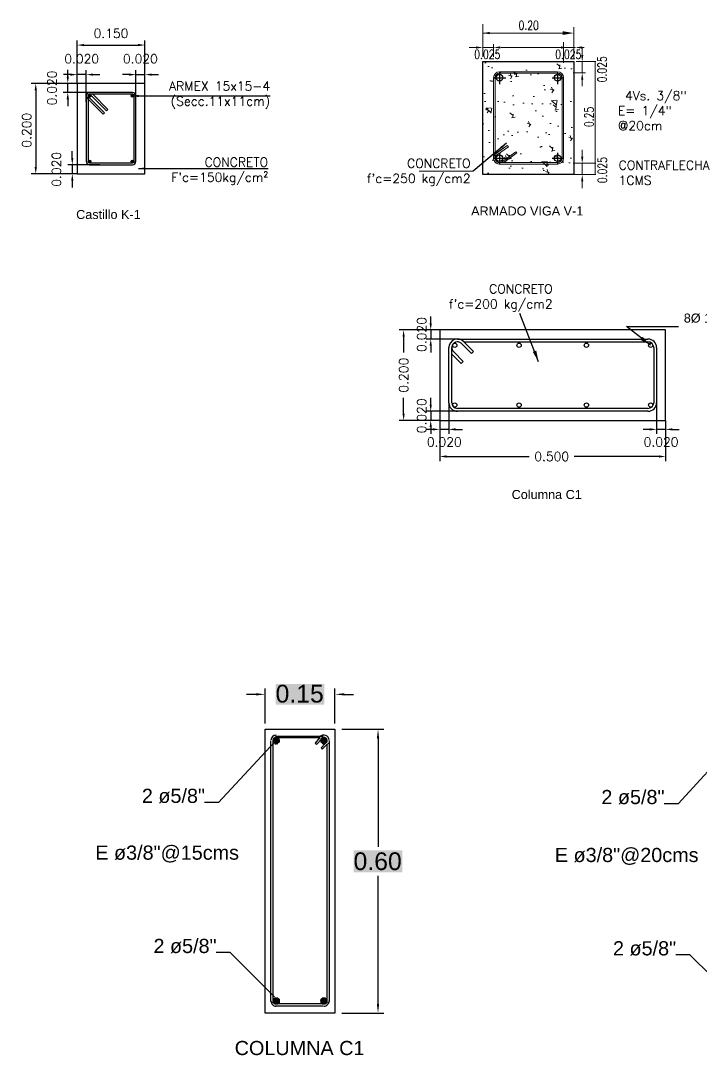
# Model space of a CAD drawing. Header units: metres. Extents: x -5 to 105, y 23 to 139.
# Drawn here: x 102.275 to 103.782, y 124.946 to 127.236 of the extents above; entities that cross this region are included whole.
import ezdxf
from ezdxf.enums import TextEntityAlignment as Align

# ---------------------------------------------------------------- set-up
doc = ezdxf.new("R2010")
doc.units = ezdxf.units.M
doc.linetypes.add('CENTER', pattern=[50.8, 31.75, -6.35, 6.35, -6.35])
doc.linetypes.add('HIDDEN', pattern=[9.525, 6.35, -3.175])
for name, color, linetype, lineweight in [('E ACERO', 1, 'Continuous', 25), ('E CDATOS', 7, 'Continuous', 18), ('E CONCRETO', 31, 'Continuous', 5), ('E COTA', 3, 'Continuous', 18), ('E EJES', 30, 'CENTER', 9), ('E ESTRIBOS', 6, 'Continuous', 9), ('E MURO GENERAL', 8, 'Continuous', 30)]:
    doc.layers.add(name, color=color, linetype=linetype, lineweight=lineweight)
for name, color, linetype in [('E-CAST. Y COLUM.', 1, 'Continuous'), ('E-COTAS', 3, 'Continuous'), ('E-ESTRIBOS', 6, 'Continuous'), ('E-TEXTO', 7, 'Continuous'), ('E-TEXTOS', 7, 'Continuous'), ('Muros', 8, 'Continuous'), ('R3-ACERO', 1, 'Continuous'), ('Textos', 7, 'Continuous')]:
    doc.layers.add(name, color=color, linetype=linetype)
doc.styles.add('1-10', font='romans.shx', dxfattribs={"width": 0.75, "height": 0.015})
doc.styles.add('PDF Arial', font='arial.ttf')
doc.styles.get("Standard").update_dxf_attribs({"font": 'arial.ttf'})
doc.styles.add('STR ESC 10', font='ROMANS.shx', dxfattribs={"height": 0.02})
doc.styles.add('STR_ARIAL', font='arial.ttf')
doc.dimstyles.new('110', dxfattribs={"dimtxt": 0.015, "dimasz": 0.015, "dimexe": 0, "dimexo": 0, "dimgap": 0.0055, "dimtad": 1, "dimdec": 3, "dimzin": 0, "dimdsep": 46, "dimtxsty": '1-10', "dimcen": 0.09, "dimaunit": 1, "dimadec": 3, "dimazin": 0, "dimtfac": 1, "dimtdec": 3, "dimtix": 1, "dimtmove": 2, "dimatfit": 3, "dimfxl": 1, "dimfrac": 2, "dimtolj": 1, "dimtzin": 0, "dimarcsym": 0})
doc.dimstyles.get("Standard").update_dxf_attribs({"dimtxt": 0.18, "dimasz": 0.18, "dimexe": 0.18, "dimexo": 0.0625, "dimgap": 0.09, "dimtad": 0, "dimtih": 1, "dimtoh": 1, "dimdec": 4, "dimzin": 0, "dimdsep": 46, "dimtxsty": 'Standard', "dimcen": 0.09, "dimadec": 0, "dimazin": 0, "dimtfac": 1, "dimtdec": 4, "dimtofl": 0, "dimtmove": 0, "dimatfit": 3, "dimfxl": 1, "dimtolj": 1, "dimtzin": 0, "dimarcsym": 0})
doc.dimstyles.new('STR C-10', dxfattribs={"dimtxt": 0.02, "dimasz": 0.015, "dimexe": 0.01, "dimexo": 0, "dimgap": 0.01, "dimtad": 0, "dimdec": 3, "dimzin": 0, "dimdsep": 46, "dimtxsty": 'STR ESC 10', "dimcen": 0.015, "dimclrd": 256, "dimclre": 11, "dimclrt": 256, "dimadec": 3, "dimazin": 0, "dimtfac": 1, "dimtdec": 3, "dimtmove": 2, "dimatfit": 0, "dimfxl": 1, "dimfrac": 2, "dimtolj": 1, "dimtzin": 0, "dimlwd": -1, "dimlwe": -1, "dimarcsym": 0})

# ---------------------------------------------------------------- blocks, each defined once
blk = doc.blocks.new('*D123')
at = {"layer": 'Defpoints', "color": 0, "transparency": 16777216}
for p in [(102.4003, 127.1167), (102.4003, 127.0972), (102.4203, 127.0561)]:
    blk.add_point(p, dxfattribs=at)
at = {"layer": 'E-COTAS', "transparency": 16777216}
for p, q in [((102.3853, 127.1167), (102.3703, 127.1167)), ((102.4203, 127.1167), (102.4003, 127.1167)), ((102.4353, 127.1167), (102.4503, 127.1167))]:
    blk.add_line(p, q, dxfattribs=at)
at = {"layer": 'E-COTAS', "color": 11, "linetype": 'HIDDEN', "transparency": 16777216}
for p, q in [((102.4003, 127.0972), (102.4003, 127.1267)), ((102.4203, 127.0561), (102.4203, 127.1267))]:
    blk.add_line(p, q, dxfattribs=at)
at = {"layer": 'E-COTAS', "transparency": 16777216}
for points in [[(102.3853, 127.1192), (102.3853, 127.1142), (102.4003, 127.1167)], [(102.4353, 127.1192), (102.4353, 127.1142), (102.4203, 127.1167)]]:
    blk.add_solid(points, dxfattribs=at)
at = {"layer": 'E-COTAS', "transparency": 16777216, "insert": (102.4103, 127.1517), "char_height": 0.02, "attachment_point": 5, "style": 'STR ESC 10'}
blk.add_mtext('\\A1;0.020', dxfattribs=at)
blk = doc.blocks.new('*D124')
at = {"layer": 'Defpoints', "color": 0, "transparency": 16777216}
for p in [(102.5503, 127.1167), (102.5503, 127.0972), (102.5303, 127.0561)]:
    blk.add_point(p, dxfattribs=at)
at = {"layer": 'E-COTAS', "transparency": 16777216}
for p, q in [((102.5153, 127.1167), (102.5003, 127.1167)), ((102.5303, 127.1167), (102.5503, 127.1167)), ((102.5653, 127.1167), (102.5803, 127.1167))]:
    blk.add_line(p, q, dxfattribs=at)
at = {"layer": 'E-COTAS', "color": 11, "linetype": 'HIDDEN', "transparency": 16777216}
for p, q in [((102.5303, 127.0561), (102.5303, 127.1267)), ((102.5503, 127.0972), (102.5503, 127.1267))]:
    blk.add_line(p, q, dxfattribs=at)
at = {"layer": 'E-COTAS', "transparency": 16777216}
for points in [[(102.5153, 127.1192), (102.5153, 127.1142), (102.5303, 127.1167)], [(102.5653, 127.1192), (102.5653, 127.1142), (102.5503, 127.1167)]]:
    blk.add_solid(points, dxfattribs=at)
at = {"layer": 'E-COTAS', "transparency": 16777216, "insert": (102.5403, 127.1517), "char_height": 0.02, "attachment_point": 5, "style": 'STR ESC 10'}
blk.add_mtext('\\A1;0.020', dxfattribs=at)
blk = doc.blocks.new('*D125')
at = {"layer": 'Defpoints', "color": 0, "transparency": 16777216}
for p in [(102.5503, 127.1821), (102.4003, 127.0972), (102.5503, 127.0972)]:
    blk.add_point(p, dxfattribs=at)
at = {"layer": 'E-COTAS', "color": 11, "linetype": 'HIDDEN', "transparency": 16777216}
for p, q in [((102.4003, 127.0972), (102.4003, 127.1921)), ((102.5503, 127.0972), (102.5503, 127.1921))]:
    blk.add_line(p, q, dxfattribs=at)
at = {"layer": 'E-COTAS', "transparency": 16777216}
blk.add_line((102.4153, 127.1821), (102.5353, 127.1821), dxfattribs=at)
for points in [[(102.4153, 127.1846), (102.4153, 127.1796), (102.4003, 127.1821)], [(102.5353, 127.1846), (102.5353, 127.1796), (102.5503, 127.1821)]]:
    blk.add_solid(points, dxfattribs=at)
at = {"layer": 'E-COTAS', "transparency": 16777216, "insert": (102.4753, 127.2079), "char_height": 0.02, "attachment_point": 5, "style": 'STR ESC 10'}
blk.add_mtext('\\A1;0.150', dxfattribs=at)
blk = doc.blocks.new('*D126')
at = {"layer": 'Defpoints', "color": 0, "transparency": 16777216}
for p in [(102.3795, 127.0972), (102.4003, 127.0972), (102.4414, 127.0772)]:
    blk.add_point(p, dxfattribs=at)
at = {"layer": 'E-COTAS', "transparency": 16777216}
for p, q in [((102.3795, 127.1122), (102.3795, 127.1272)), ((102.3795, 127.0772), (102.3795, 127.0972)), ((102.3795, 127.0622), (102.3795, 127.0472))]:
    blk.add_line(p, q, dxfattribs=at)
at = {"layer": 'E-COTAS', "color": 11, "linetype": 'HIDDEN', "transparency": 16777216}
for p, q in [((102.4003, 127.0972), (102.3695, 127.0972)), ((102.4414, 127.0772), (102.3695, 127.0772))]:
    blk.add_line(p, q, dxfattribs=at)
at = {"layer": 'E-COTAS', "transparency": 16777216}
for points in [[(102.377, 127.1122), (102.382, 127.1122), (102.3795, 127.0972)], [(102.377, 127.0622), (102.382, 127.0622), (102.3795, 127.0772)]]:
    blk.add_solid(points, dxfattribs=at)
at = {"layer": 'E-COTAS', "transparency": 16777216, "insert": (102.3445, 127.0872), "char_height": 0.02, "attachment_point": 5, "rotation": 90, "style": 'STR ESC 10'}
blk.add_mtext('\\A1;0.020', dxfattribs=at)
blk = doc.blocks.new('*D127')
at = {"layer": 'Defpoints', "color": 0, "transparency": 16777216}
for p in [(102.4504, 126.9172), (102.3895, 126.8972), (102.4003, 126.8972)]:
    blk.add_point(p, dxfattribs=at)
at = {"layer": 'E-COTAS', "transparency": 16777216}
for p, q in [((102.3895, 126.9322), (102.3895, 126.9472)), ((102.3895, 126.9172), (102.3895, 126.8972)), ((102.3895, 126.8822), (102.3895, 126.8672))]:
    blk.add_line(p, q, dxfattribs=at)
at = {"layer": 'E-COTAS', "color": 11, "linetype": 'HIDDEN', "transparency": 16777216}
for p, q in [((102.4504, 126.9172), (102.3795, 126.9172)), ((102.4003, 126.8972), (102.3795, 126.8972))]:
    blk.add_line(p, q, dxfattribs=at)
at = {"layer": 'E-COTAS', "transparency": 16777216}
for points in [[(102.387, 126.9322), (102.392, 126.9322), (102.3895, 126.9172)], [(102.387, 126.8822), (102.392, 126.8822), (102.3895, 126.8972)]]:
    blk.add_solid(points, dxfattribs=at)
at = {"layer": 'E-COTAS', "transparency": 16777216, "insert": (102.3545, 126.9072), "char_height": 0.02, "attachment_point": 5, "rotation": 90, "style": 'STR ESC 10'}
blk.add_mtext('\\A1;0.020', dxfattribs=at)
blk = doc.blocks.new('*D128')
at = {"layer": 'Defpoints', "color": 0, "transparency": 16777216}
for p in [(102.4003, 127.0972), (102.3086, 126.8972), (102.4003, 126.8972)]:
    blk.add_point(p, dxfattribs=at)
at = {"layer": 'E-COTAS', "color": 11, "linetype": 'HIDDEN', "transparency": 16777216}
for p, q in [((102.4003, 127.0972), (102.2986, 127.0972)), ((102.4003, 126.8972), (102.2986, 126.8972))]:
    blk.add_line(p, q, dxfattribs=at)
at = {"layer": 'E-COTAS', "transparency": 16777216}
blk.add_line((102.3086, 127.0822), (102.3086, 126.9122), dxfattribs=at)
for points in [[(102.3061, 127.0822), (102.3111, 127.0822), (102.3086, 127.0972)], [(102.3061, 126.9122), (102.3111, 126.9122), (102.3086, 126.8972)]]:
    blk.add_solid(points, dxfattribs=at)
at = {"layer": 'E-COTAS', "transparency": 16777216, "insert": (102.2884, 126.9936), "char_height": 0.02, "attachment_point": 5, "rotation": 90, "style": 'STR ESC 10'}
blk.add_mtext('\\A1;0.200', dxfattribs=at)
blk = doc.blocks.new('*D117')
at = {"layer": 'Defpoints', "color": 0, "transparency": 16777216}
for p in [(103.683, 126.3906), (103.703, 126.3515), (103.683, 126.3315)]:
    blk.add_point(p, dxfattribs=at)
at = {"layer": 'E-COTAS', "color": 11, "linetype": 'HIDDEN', "transparency": 16777216}
for p, q in [((103.683, 126.3906), (103.683, 126.3215)), ((103.703, 126.3515), (103.703, 126.3215))]:
    blk.add_line(p, q, dxfattribs=at)
at = {"layer": 'E-COTAS', "transparency": 16777216}
for p, q in [((103.668, 126.3315), (103.653, 126.3315)), ((103.703, 126.3315), (103.683, 126.3315)), ((103.718, 126.3315), (103.733, 126.3315))]:
    blk.add_line(p, q, dxfattribs=at)
for points in [[(103.668, 126.334), (103.668, 126.329), (103.683, 126.3315)], [(103.718, 126.334), (103.718, 126.329), (103.703, 126.3315)]]:
    blk.add_solid(points, dxfattribs=at)
at = {"layer": 'E-COTAS', "transparency": 16777216, "insert": (103.693, 126.3037), "char_height": 0.02, "attachment_point": 5, "style": 'STR ESC 10'}
blk.add_mtext('\\A1;0.020', dxfattribs=at)
blk = doc.blocks.new('*D118')
at = {"layer": 'Defpoints', "color": 0, "transparency": 16777216}
for p in [(103.203, 126.5515), (103.183, 126.5315), (103.2421, 126.5315)]:
    blk.add_point(p, dxfattribs=at)
at = {"layer": 'E-COTAS', "transparency": 16777216}
for p, q in [((103.183, 126.5665), (103.183, 126.5815)), ((103.183, 126.5515), (103.183, 126.5315)), ((103.183, 126.5165), (103.183, 126.5015))]:
    blk.add_line(p, q, dxfattribs=at)
at = {"layer": 'E-COTAS', "color": 11, "linetype": 'HIDDEN', "transparency": 16777216}
for p, q in [((103.203, 126.5515), (103.173, 126.5515)), ((103.2421, 126.5315), (103.173, 126.5315))]:
    blk.add_line(p, q, dxfattribs=at)
at = {"layer": 'E-COTAS', "transparency": 16777216}
for points in [[(103.1805, 126.5665), (103.1855, 126.5665), (103.183, 126.5515)], [(103.1805, 126.5165), (103.1855, 126.5165), (103.183, 126.5315)]]:
    blk.add_solid(points, dxfattribs=at)
at = {"layer": 'E-COTAS', "transparency": 16777216, "insert": (103.1628, 126.5415), "char_height": 0.02, "attachment_point": 5, "rotation": 90, "style": 'STR ESC 10'}
blk.add_mtext('\\A1;0.020', dxfattribs=at)
blk = doc.blocks.new('*D119')
at = {"layer": 'Defpoints', "color": 0, "transparency": 16777216}
for p in [(103.203, 126.3515), (103.703, 126.3515), (103.703, 126.2715)]:
    blk.add_point(p, dxfattribs=at)
at = {"layer": 'E-COTAS', "color": 11, "linetype": 'HIDDEN', "transparency": 16777216}
for p, q in [((103.203, 126.3515), (103.203, 126.2615)), ((103.703, 126.3515), (103.703, 126.2615))]:
    blk.add_line(p, q, dxfattribs=at)
at = {"layer": 'E-COTAS', "transparency": 16777216}
for p, q in [((103.218, 126.2715), (103.4009, 126.2715)), ((103.688, 126.2715), (103.5009, 126.2715))]:
    blk.add_line(p, q, dxfattribs=at)
for points in [[(103.218, 126.274), (103.218, 126.269), (103.203, 126.2715)], [(103.688, 126.274), (103.688, 126.269), (103.703, 126.2715)]]:
    blk.add_solid(points, dxfattribs=at)
at = {"layer": 'E-COTAS', "transparency": 16777216, "insert": (103.4509, 126.2715), "char_height": 0.02, "attachment_point": 5, "style": 'STR ESC 10'}
blk.add_mtext('\\A1;0.500', dxfattribs=at)
blk = doc.blocks.new('*D120')
at = {"layer": 'Defpoints', "color": 0, "transparency": 16777216}
for p in [(103.203, 126.5515), (103.123, 126.3515), (103.203, 126.3515)]:
    blk.add_point(p, dxfattribs=at)
at = {"layer": 'E-COTAS', "color": 11, "linetype": 'HIDDEN', "transparency": 16777216}
for p, q in [((103.203, 126.5515), (103.113, 126.5515)), ((103.203, 126.3515), (103.113, 126.3515))]:
    blk.add_line(p, q, dxfattribs=at)
at = {"layer": 'E-COTAS', "transparency": 16777216}
for p, q in [((103.123, 126.5365), (103.123, 126.5015)), ((103.123, 126.3665), (103.123, 126.4015))]:
    blk.add_line(p, q, dxfattribs=at)
for points in [[(103.1205, 126.5365), (103.1255, 126.5365), (103.123, 126.5515)], [(103.1205, 126.3665), (103.1255, 126.3665), (103.123, 126.3515)]]:
    blk.add_solid(points, dxfattribs=at)
at = {"layer": 'E-COTAS', "transparency": 16777216, "insert": (103.123, 126.4515), "char_height": 0.02, "attachment_point": 5, "rotation": 90, "style": 'STR ESC 10'}
blk.add_mtext('\\A1;0.200', dxfattribs=at)
blk = doc.blocks.new('*D121')
at = {"layer": 'Defpoints', "color": 0, "transparency": 16777216}
for p in [(103.223, 126.3906), (103.203, 126.3515), (103.203, 126.3315)]:
    blk.add_point(p, dxfattribs=at)
at = {"layer": 'E-COTAS', "color": 11, "linetype": 'HIDDEN', "transparency": 16777216}
for p, q in [((103.223, 126.3906), (103.223, 126.3215)), ((103.203, 126.3515), (103.203, 126.3215))]:
    blk.add_line(p, q, dxfattribs=at)
at = {"layer": 'E-COTAS', "transparency": 16777216}
for p, q in [((103.188, 126.3315), (103.173, 126.3315)), ((103.223, 126.3315), (103.203, 126.3315)), ((103.238, 126.3315), (103.253, 126.3315))]:
    blk.add_line(p, q, dxfattribs=at)
for points in [[(103.188, 126.334), (103.188, 126.329), (103.203, 126.3315)], [(103.238, 126.334), (103.238, 126.329), (103.223, 126.3315)]]:
    blk.add_solid(points, dxfattribs=at)
at = {"layer": 'E-COTAS', "transparency": 16777216, "insert": (103.213, 126.3037), "char_height": 0.02, "attachment_point": 5, "style": 'STR ESC 10'}
blk.add_mtext('\\A1;0.020', dxfattribs=at)
blk = doc.blocks.new('*D122')
at = {"layer": 'Defpoints', "color": 0, "transparency": 16777216}
for p in [(103.2421, 126.3715), (103.183, 126.3515), (103.203, 126.3515)]:
    blk.add_point(p, dxfattribs=at)
at = {"layer": 'E-COTAS', "transparency": 16777216}
for p, q in [((103.183, 126.3865), (103.183, 126.4015)), ((103.183, 126.3715), (103.183, 126.3515)), ((103.183, 126.3365), (103.183, 126.3215))]:
    blk.add_line(p, q, dxfattribs=at)
at = {"layer": 'E-COTAS', "color": 11, "linetype": 'HIDDEN', "transparency": 16777216}
for p, q in [((103.2421, 126.3715), (103.173, 126.3715)), ((103.203, 126.3515), (103.173, 126.3515))]:
    blk.add_line(p, q, dxfattribs=at)
at = {"layer": 'E-COTAS', "transparency": 16777216}
for points in [[(103.1805, 126.3865), (103.1855, 126.3865), (103.183, 126.3715)], [(103.1805, 126.3365), (103.1855, 126.3365), (103.183, 126.3515)]]:
    blk.add_solid(points, dxfattribs=at)
at = {"layer": 'E-COTAS', "transparency": 16777216, "insert": (103.1628, 126.3615), "char_height": 0.02, "attachment_point": 5, "rotation": 90, "style": 'STR ESC 10'}
blk.add_mtext('\\A1;0.020', dxfattribs=at)

msp = doc.modelspace()

# ---------------------------------------------------------------- hatches: boundary and pattern name
at = {"layer": 'E CONCRETO', "ltscale": 0.05}
h = msp.add_hatch(dxfattribs=at)
h.set_pattern_fill('AR-CONC', color=256, scale=0.000499967, angle=90, style=0)
h.set_pattern_definition([(140, (-798.33684, -497.694634), (0.0079690183, 0.0910863396), [0.009524373, -0.1047681046]), (85, (-798.33684, -497.69463), (-0.0955220346, -0.017620253), [0.0076194985, -0.083814484]), (190.451, (-798.33618, -497.68704), (-0.0875525815, 0.0734664156), [0.008094467, -0.08903914]), (136.1842, (-798.36224, -497.69463), (0.02101978, 0.1355306), [0.01428656, -0.157152157]), (186.6356, (-798.36049, -497.68334), (-0.123704636, 0.118694305), [0.012141701, -0.13355871]), (81.184, (-798.36224, -497.69463), (-0.123704417, 0.118694491), [0.011429248, -0.125721725]), (111, (-798.35589, -497.681935), (0.051129394, 0.075802451), [0.009524373, -0.1047681046]), (56, (-798.35589, -497.681935), (-0.092087922, 0.0308989805), [0.0076194985, -0.083814484]), (161.4514, (-798.35163, -497.67562), (-0.040958733, 0.106701223), [0.008094467, -0.08903914]), (127.5, (-798.336842, -497.694634), (-0.0422747371, 0.0015442), [0, -0.0827985505, 0, -0.0850844, 0, -0.0841319628]), (97.5, (-798.33684, -497.694634), (-0.0500869909, 0.0334076325), [0, -0.0485108072, 0, -0.080893676, 0, -0.0320653896]), (57.5, (-798.33684, -497.722953), (0.0028641835, 0.0677908359), [0, -0.0317479105, 0, -0.0990534807, 0, -0.1314363494]), (47.5, (-798.33684, -497.73565), (-0.0127124088, 0.0740597164), [0, -0.0412722836, 0, -0.0657816705, 0, -0.0933388568])])
h.paths.add_polyline_path([(103.4984, 127.1458), (103.2984, 127.1458), (103.2984, 126.8958), (103.4984, 126.8958)])
at = {"layer": 'R3-ACERO'}
h = msp.add_hatch(color=256, dxfattribs=at)
edge = h.paths.add_edge_path()
edge.add_arc((102.4276, 127.0699), 0.00317, 0, 360)
h = msp.add_hatch(color=256, dxfattribs=at)
edge = h.paths.add_edge_path()
edge.add_arc((102.523, 127.0699), 0.00317, 0, 360)
h = msp.add_hatch(color=256, dxfattribs=at)
edge = h.paths.add_edge_path()
edge.add_arc((102.4276, 126.9245), 0.00317, 0, 360)
h = msp.add_hatch(color=256, dxfattribs=at)
edge = h.paths.add_edge_path()
edge.add_arc((102.523, 126.9245), 0.00317, 0, 360)

# ---------------------------------------------------------------- linework, layer by layer
at = {"lineweight": 25}
for points in [[(102.7959, 125.7451), (102.7753, 125.7451)], [(102.8165, 125.6807), (102.8165, 125.758)], [(102.971, 125.6807), (102.971, 125.758)], [(102.9916, 125.7451), (103.0122, 125.7451)], [(102.9864, 125.6679), (103.0792, 125.6679)], [(103.0663, 125.6472), (103.0663, 125.4077)], [(103.0663, 125.06), (103.0663, 125.3433)], [(102.9864, 125.0394), (103.0792, 125.0394)]]:
    msp.add_lwpolyline(points, dxfattribs=at)
at = {"color": 7, "lineweight": 25}
for points in [[(102.8371, 125.6395), (102.7134, 125.5056), (102.6825, 125.5056)], [(103.8544, 125.6369), (103.7308, 125.503), (103.6998, 125.503)], [(102.8371, 125.0755), (102.7392, 125.1734), (102.7083, 125.1734)], [(103.8544, 125.0729), (103.7565, 125.1682), (103.7256, 125.1682)]]:
    msp.add_lwpolyline(points, dxfattribs=at)
at = {"color": 7, "true_color": 0xffffff, "transparency": 33554559}
for points in [[(102.8396, 125.7683), (102.8396, 125.7219), (102.9478, 125.7683)], [(102.8396, 125.7219), (102.9478, 125.7683), (102.9478, 125.7219)], [(103.0122, 125.4), (103.0122, 125.3511), (103.1204, 125.4)], [(103.0122, 125.3511), (103.1204, 125.4), (103.1204, 125.3511)]]:
    msp.add_solid(points, dxfattribs=at)
at = {"transparency": 33554559}
for points in [[(102.7959, 125.7477), (102.7959, 125.7425), (102.8165, 125.7451)], [(102.9916, 125.7477), (102.9916, 125.7425), (102.971, 125.7451)], [(103.0637, 125.6472), (103.0689, 125.6472), (103.0663, 125.6679)], [(103.0637, 125.06), (103.0689, 125.06), (103.0663, 125.0394)]]:
    msp.add_solid(points, dxfattribs=at)
at = {"layer": 'E ACERO'}
for p, q in [((103.3354, 127.1216), (103.3354, 127.0957)), ((103.464, 127.1216), (103.464, 127.0957)), ((103.3235, 127.1099), (103.3492, 127.1099)), ((103.452, 127.1099), (103.4777, 127.1099)), ((103.3235, 126.9318), (103.3492, 126.9318)), ((103.3354, 126.9434), (103.3354, 126.9176)), ((103.452, 126.9318), (103.4777, 126.9318)), ((103.464, 126.9434), (103.464, 126.9176))]:
    msp.add_line(p, q, dxfattribs=at)
for centre in [(103.3354, 127.1099), (103.464, 127.1099), (103.3354, 126.9318), (103.464, 126.9318)]:
    msp.add_circle(centre, 0.00733, dxfattribs=at)
at = {"layer": 'E CDATOS', "color": 0, "ltscale": 0.03}
msp.add_line((103.277, 126.9027), (103.1572, 126.9027), dxfattribs=at)
at = {"layer": 'E COTA', "ltscale": 0.03}
for p, q in [((103.4851, 127.2086), (103.2984, 127.2086)), ((103.2834, 127.1767), (103.2684, 127.1767)), ((103.3234, 127.1767), (103.2984, 127.1767)), ((103.3384, 127.1767), (103.3534, 127.1767)), ((103.4713, 127.1767), (103.3534, 127.1767)), ((103.5027, 127.1767), (103.4777, 127.1767)), ((103.5076, 127.1767), (103.5226, 127.1767)), ((103.5184, 127.1603), (103.5184, 127.1753)), ((103.5184, 127.1453), (103.5184, 127.1203)), ((103.5467, 127.1458), (103.5467, 126.8958)), ((103.5184, 127.091), (103.5184, 127.106)), ((103.518, 126.9351), (103.518, 126.9501)), ((103.518, 126.9201), (103.518, 126.8951)), ((103.518, 126.8657), (103.518, 126.8807))]:
    msp.add_line(p, q, dxfattribs=at)
for points in [[(103.3134, 127.2111), (103.3134, 127.2061), (103.2984, 127.2086)], [(103.4749, 127.2128), (103.4749, 127.2045), (103.4997, 127.2086)], [(103.2834, 127.1792), (103.2834, 127.1742), (103.2984, 127.1767)], [(103.3372, 127.1792), (103.3372, 127.1742), (103.3222, 127.1767)], [(103.4713, 127.1792), (103.4713, 127.1742), (103.4863, 127.1767)], [(103.5177, 127.1792), (103.5177, 127.1742), (103.5027, 127.1767)], [(103.5159, 127.1603), (103.5209, 127.1603), (103.5184, 127.1453)], [(103.5159, 127.1053), (103.5209, 127.1053), (103.5184, 127.1203)], [(103.5441, 127.0943), (103.5446, 127.0943), (103.5444, 127.0958)], [(103.5159, 126.9354), (103.5209, 126.9354), (103.5184, 126.9204)], [(103.5159, 126.8804), (103.5209, 126.8804), (103.5184, 126.8954)], [(103.5465, 126.8973), (103.547, 126.8973), (103.5467, 126.8958)]]:
    msp.add_solid(points, dxfattribs=at)
at = {"layer": 'E EJES', "ltscale": 2}
for p, q in [((103.2984, 127.1562), (103.2984, 127.2283)), ((103.4997, 127.1519), (103.4997, 127.2214)), ((103.3222, 127.1562), (103.3222, 127.1842)), ((103.4772, 127.1428), (103.4772, 127.1885)), ((103.5052, 127.1458), (103.5484, 127.1458)), ((103.4984, 127.1208), (103.526, 127.1208)), ((103.4984, 126.9208), (103.526, 126.9208)), ((103.5052, 126.9208), (103.5484, 126.9208)), ((103.4984, 126.8958), (103.5484, 126.8958)), ((103.4984, 126.8958), (103.526, 126.8958))]:
    msp.add_line(p, q, dxfattribs=at)
at = {"layer": 'E ESTRIBOS'}
for p, q in [((103.464, 127.1231), (103.3354, 127.1231)), ((103.3354, 127.1196), (103.464, 127.1196)), ((103.3354, 127.1196), (103.464, 127.1196)), ((103.3222, 126.9318), (103.3222, 127.1099)), ((103.3257, 127.1099), (103.3257, 126.9439)), ((103.4737, 127.1099), (103.4737, 126.9318)), ((103.4772, 126.9318), (103.4772, 127.1099)), ((103.3526, 126.9595), (103.3257, 126.9409)), ((103.3526, 126.9595), (103.326, 126.9411)), ((103.3285, 126.9386), (103.3551, 126.957)), ((103.3285, 126.9386), (103.3551, 126.957)), ((103.3551, 126.957), (103.3526, 126.9595)), ((103.3551, 126.957), (103.3526, 126.9595)), ((103.3257, 126.9447), (103.3257, 126.9318)), ((103.3711, 126.9458), (103.3423, 126.9249)), ((103.3451, 126.9227), (103.3737, 126.9433)), ((103.3737, 126.9433), (103.3711, 126.9458)), ((103.3354, 126.9221), (103.464, 126.9221)), ((103.464, 126.9186), (103.3354, 126.9186))]:
    msp.add_line(p, q, dxfattribs=at)
msp.add_lwpolyline([(103.3354, 126.9221, 0.198912), (103.3423, 126.9249), (103.3711, 126.9458), (103.3737, 126.9433), (103.3448, 126.9224, -0.009454), (103.3444, 126.9221)], format="xyb", dxfattribs=at)
for centre, radius, start, end in [((103.3354, 127.1099), 0.0132, 90, 180), ((103.3354, 127.1099), 0.0097, 90, 180), ((103.3354, 127.1099), 0.0097, 90, 180), ((103.464, 127.1099), 0.0132, 0, 90), ((103.464, 127.1099), 0.0097, 360, 90), ((103.464, 127.1099), 0.0097, 0, 90), ((103.3354, 126.9318), 0.0132, 135, 270), ((103.3354, 126.9318), 0.0132, 180, 270), ((103.3354, 126.9318), 0.0097, 135, 270), ((103.3354, 126.9318), 0.0097, 180, 270), ((103.3354, 126.9318), 0.0097, 180, 270), ((103.464, 126.9318), 0.0097, 270, 0), ((103.464, 126.9318), 0.0132, 270, 360), ((103.464, 126.9318), 0.0097, 270, 0)]:
    msp.add_arc(centre, radius, start, end, dxfattribs=at)
at = {"layer": 'E MURO GENERAL'}
msp.add_lwpolyline([(103.4997, 126.8958), (103.2984, 126.8958), (103.2984, 127.1458), (103.4997, 127.1458)], close=True, dxfattribs=at)
at = {"layer": 'E-CAST. Y COLUM.'}
for points in [[(103.203, 126.5515), (103.203, 126.3515), (103.703, 126.3515), (103.703, 126.5515)], [(102.8165, 125.0394), (102.8165, 125.6679), (102.971, 125.6679), (102.971, 125.0394)]]:
    msp.add_lwpolyline(points, close=True, dxfattribs=at)
for centre in [(103.2362, 126.5178), (103.3785, 126.5178), (103.5276, 126.5178), (103.6699, 126.5178), (103.2362, 126.3853), (103.3785, 126.3853), (103.5276, 126.3853), (103.6699, 126.3853)]:
    msp.add_circle(centre, 0.00476, dxfattribs=at)
at = {"layer": 'E-ESTRIBOS'}
for p, q in [((102.4203, 127.0699), (102.4203, 126.9245)), ((102.4224, 127.0648), (102.4579, 127.0293)), ((102.4224, 127.0648), (102.4579, 127.0293)), ((102.4244, 127.0699), (102.4244, 126.9245)), ((102.4608, 127.0322), (102.4253, 127.0677)), ((102.4608, 127.0322), (102.4253, 127.0677)), ((102.523, 127.0772), (102.4276, 127.0772)), ((102.523, 127.0731), (102.4276, 127.0731)), ((102.4298, 127.0722), (102.4653, 127.0367)), ((102.5262, 126.9245), (102.5262, 127.0699)), ((102.5303, 126.9245), (102.5303, 127.0699)), ((102.4579, 127.0293), (102.4608, 127.0322)), ((102.4579, 127.0293), (102.4608, 127.0322)), ((102.4653, 127.0367), (102.4682, 127.0396)), ((102.4276, 126.9213), (102.523, 126.9213)), ((102.4276, 126.9172), (102.523, 126.9172)), ((103.2421, 126.5315), (103.664, 126.5315)), ((103.2563, 126.5252), (103.664, 126.5252)), ((103.223, 126.3906), (103.223, 126.5125)), ((103.2294, 126.3906), (103.2294, 126.5125)), ((103.6767, 126.5125), (103.6767, 126.3906)), ((103.683, 126.5125), (103.683, 126.3906)), ((103.664, 126.3779), (103.2421, 126.3779)), ((103.664, 126.3715), (103.2421, 126.3715))]:
    msp.add_line(p, q, dxfattribs=at)
for points in [[(102.4347, 127.0731), (102.4682, 127.0396)], [(103.2504, 126.5221), (103.273, 126.4995), (103.2775, 126.504), (103.2563, 126.5252)], [(103.2294, 126.4983), (103.2506, 126.4771), (103.2551, 126.4816), (103.2339, 126.5028)], [(102.8448, 125.6472), (102.8371, 125.6472), (102.8448, 125.6472), (102.8371, 125.6472), (102.8448, 125.6472), (102.8371, 125.6472)], [(102.8396, 125.6524), (102.9452, 125.6524)], [(102.8396, 125.6498), (102.9375, 125.6498), (102.9272, 125.6369), (102.9298, 125.6344), (102.9427, 125.6472), (102.9504, 125.6472), (102.9427, 125.6472), (102.9504, 125.6472), (102.9427, 125.6472), (102.9504, 125.6472)], [(102.8396, 125.6344), (102.8396, 125.6472), (102.8396, 125.6369), (102.8396, 125.6472), (102.8396, 125.6369), (102.8396, 125.6472), (102.8396, 125.6369), (102.8422, 125.6369), (102.8422, 125.6472), (102.8422, 125.6369), (102.8422, 125.6472), (102.8422, 125.6369), (102.8422, 125.6472), (102.8422, 125.6344)], [(102.8396, 125.6472), (102.8422, 125.6472)], [(102.9478, 125.6344), (102.9478, 125.6472), (102.9478, 125.6369), (102.9478, 125.6472), (102.9478, 125.6369), (102.9478, 125.6472), (102.9478, 125.6369), (102.9452, 125.6369), (102.9452, 125.6472), (102.9452, 125.6369), (102.9452, 125.6472), (102.9452, 125.6369), (102.9452, 125.6472), (102.9452, 125.6344)], [(102.9478, 125.6472), (102.9452, 125.6472)], [(102.8293, 125.0652), (102.8293, 125.6421)], [(102.8345, 125.6447), (102.8345, 125.6395), (102.8345, 125.6447), (102.8345, 125.6395)], [(102.8345, 125.0652), (102.8345, 125.0678), (102.8345, 125.0626), (102.8345, 125.0703), (102.8345, 125.0626), (102.8345, 125.0678), (102.8345, 125.0652), (102.8345, 125.6421)], [(102.8448, 125.6369), (102.8371, 125.6369), (102.8448, 125.6369), (102.8371, 125.6369), (102.8448, 125.6369), (102.8371, 125.6369)], [(102.8474, 125.6447), (102.8474, 125.6395), (102.8474, 125.6447), (102.8474, 125.6395)], [(102.9401, 125.6447), (102.9401, 125.6395), (102.9401, 125.6447), (102.9401, 125.6395)], [(102.9427, 125.6369), (102.9504, 125.6369), (102.9427, 125.6369), (102.9504, 125.6369), (102.9427, 125.6369), (102.9504, 125.6369), (102.9401, 125.6266), (102.9427, 125.6241), (102.953, 125.6344), (102.953, 125.0652), (102.953, 125.0678), (102.953, 125.0626), (102.953, 125.0703), (102.953, 125.0626), (102.953, 125.0678), (102.953, 125.0652), (102.953, 125.0678), (102.953, 125.0626), (102.9401, 125.0626), (102.953, 125.0626), (102.9401, 125.0626), (102.9401, 125.0678), (102.9401, 125.0652)], [(102.953, 125.6447), (102.953, 125.6395), (102.953, 125.6447), (102.953, 125.6395)], [(102.9581, 125.6369), (102.953, 125.6344)], [(102.9581, 125.6421), (102.9581, 125.0652)], [(102.9427, 125.0729), (102.9478, 125.0729), (102.9452, 125.0729)], [(102.9427, 125.0729), (102.9427, 125.06), (102.9427, 125.0729)], [(102.8474, 125.0703), (102.8345, 125.0703), (102.8474, 125.0703)], [(102.8474, 125.0703), (102.8345, 125.0703), (102.8474, 125.0703)], [(102.8371, 125.0626), (102.8371, 125.0703), (102.8371, 125.0626)], [(102.8371, 125.0626), (102.8371, 125.0703), (102.8371, 125.0626)], [(102.8448, 125.0626), (102.8371, 125.0626), (102.8448, 125.0626)], [(102.8448, 125.0626), (102.8371, 125.0626), (102.8448, 125.0626)], [(102.9504, 125.06), (102.9504, 125.0703), (102.9504, 125.06), (102.9504, 125.0703), (102.9504, 125.0626), (102.9504, 125.0703), (102.9504, 125.0626), (102.9401, 125.0626), (102.9504, 125.0626), (102.9427, 125.0626), (102.9427, 125.0703), (102.9427, 125.06), (102.9427, 125.0703), (102.9427, 125.06), (102.9504, 125.06), (102.9427, 125.06), (102.9478, 125.06), (102.9452, 125.06), (102.9478, 125.06), (102.9452, 125.06), (102.8396, 125.06), (102.8422, 125.06), (102.8396, 125.06)], [(102.9452, 125.0549), (102.8396, 125.0549)], [(102.8448, 125.0626), (102.8448, 125.0703), (102.8448, 125.0626)], [(102.8448, 125.0626), (102.8448, 125.0703), (102.8448, 125.0626)], [(102.9401, 125.0703), (102.953, 125.0703), (102.9401, 125.0703)], [(102.9401, 125.0703), (102.953, 125.0703), (102.9401, 125.0703)], [(102.9401, 125.0703), (102.9504, 125.0703), (102.9401, 125.0703), (102.953, 125.0703)], [(102.9401, 125.0703), (102.9401, 125.0626), (102.9401, 125.0703)], [(102.9427, 125.0626), (102.9427, 125.0703), (102.9427, 125.0626)], [(102.9427, 125.0626), (102.9427, 125.0703), (102.9427, 125.0626)], [(102.9504, 125.0703), (102.9427, 125.0703), (102.9504, 125.0703), (102.9427, 125.0703)], [(102.9427, 125.0626), (102.9504, 125.0626), (102.9427, 125.0626)], [(102.9427, 125.0626), (102.9504, 125.0626), (102.9427, 125.0626)], [(102.9504, 125.0626), (102.9504, 125.0703), (102.9504, 125.0626)], [(102.9504, 125.0626), (102.9504, 125.0703), (102.9504, 125.0626)]]:
    msp.add_lwpolyline(points, dxfattribs=at)
for points in [[(102.8371, 125.6472), (102.8371, 125.6369), (102.8371, 125.6472), (102.8371, 125.6369), (102.8371, 125.6472), (102.8371, 125.6369)], [(102.8448, 125.6472), (102.8448, 125.6369), (102.8448, 125.6472), (102.8448, 125.6369), (102.8448, 125.6472), (102.8448, 125.6369)], [(102.9427, 125.6472), (102.9427, 125.6369), (102.9427, 125.6472), (102.9427, 125.6369), (102.9427, 125.6472), (102.9427, 125.6369)], [(102.9504, 125.6472), (102.9504, 125.6369), (102.9504, 125.6472), (102.9504, 125.6369), (102.9504, 125.6472), (102.9504, 125.6369)], [(102.8474, 125.6447), (102.8345, 125.6447), (102.8474, 125.6447), (102.8345, 125.6447), (102.8474, 125.6447), (102.8345, 125.6447)], [(102.8474, 125.6421), (102.8345, 125.6421), (102.8474, 125.6421), (102.8345, 125.6421), (102.8474, 125.6421), (102.8345, 125.6421)], [(102.8474, 125.6395), (102.8345, 125.6395), (102.8474, 125.6395), (102.8345, 125.6395), (102.8474, 125.6395), (102.8345, 125.6395)], [(102.9401, 125.6447), (102.953, 125.6447), (102.9401, 125.6447), (102.953, 125.6447), (102.9401, 125.6447), (102.953, 125.6447)], [(102.9401, 125.6421), (102.953, 125.6421), (102.9401, 125.6421), (102.953, 125.6421), (102.9401, 125.6421), (102.953, 125.6421)], [(102.9401, 125.6395), (102.953, 125.6395), (102.9401, 125.6395), (102.953, 125.6395), (102.9401, 125.6395), (102.953, 125.6395)], [(102.8448, 125.0729), (102.8371, 125.0729)], [(102.8371, 125.06), (102.8371, 125.0729), (102.8371, 125.06), (102.8371, 125.0703)], [(102.8371, 125.06), (102.8371, 125.0729), (102.8371, 125.06), (102.8371, 125.0703)], [(102.8422, 125.0729), (102.8396, 125.0729)], [(102.8396, 125.06), (102.8396, 125.0729), (102.8396, 125.06), (102.8396, 125.0729), (102.8396, 125.06), (102.8396, 125.0729)], [(102.8396, 125.06), (102.8396, 125.0729), (102.8396, 125.06), (102.8396, 125.0729), (102.8396, 125.06), (102.8396, 125.0729)], [(102.8422, 125.06), (102.8422, 125.0729), (102.8422, 125.06), (102.8422, 125.0729), (102.8422, 125.06), (102.8422, 125.0729)], [(102.8422, 125.06), (102.8422, 125.0729), (102.8422, 125.06), (102.8422, 125.0729), (102.8422, 125.06), (102.8422, 125.0729)], [(102.8448, 125.06), (102.8448, 125.0703), (102.8448, 125.06), (102.8448, 125.0729)], [(102.8448, 125.06), (102.8448, 125.0703), (102.8448, 125.06), (102.8448, 125.0729)], [(102.9427, 125.0729), (102.9504, 125.0729)], [(102.9427, 125.06), (102.9427, 125.0703), (102.9427, 125.06), (102.9427, 125.0729)], [(102.9427, 125.06), (102.9427, 125.0703), (102.9427, 125.06), (102.9427, 125.0729)], [(102.9452, 125.0729), (102.9478, 125.0729)], [(102.9452, 125.06), (102.9452, 125.0729), (102.9452, 125.06), (102.9452, 125.0729), (102.9452, 125.06), (102.9452, 125.0729)], [(102.9452, 125.06), (102.9452, 125.0729), (102.9452, 125.06), (102.9452, 125.0729), (102.9452, 125.06), (102.9452, 125.0729)], [(102.9452, 125.0729), (102.9452, 125.06), (102.9452, 125.0729), (102.9452, 125.06), (102.9452, 125.0729), (102.9452, 125.06)], [(102.9478, 125.06), (102.9478, 125.0729), (102.9478, 125.06), (102.9478, 125.0729), (102.9478, 125.06), (102.9478, 125.0729)], [(102.9478, 125.06), (102.9478, 125.0729), (102.9478, 125.06), (102.9478, 125.0729), (102.9478, 125.06), (102.9478, 125.0729)], [(102.9478, 125.0729), (102.9478, 125.06), (102.9478, 125.0729), (102.9478, 125.06), (102.9478, 125.0729), (102.9478, 125.06)], [(102.9504, 125.06), (102.9504, 125.0729), (102.9504, 125.06), (102.9504, 125.0703)], [(102.9504, 125.06), (102.9504, 125.0729), (102.9504, 125.06), (102.9504, 125.0703)], [(102.8474, 125.0678), (102.8345, 125.0678), (102.8474, 125.0678), (102.8345, 125.0678), (102.8474, 125.0678), (102.8345, 125.0678)], [(102.8474, 125.0678), (102.8345, 125.0678), (102.8474, 125.0678), (102.8345, 125.0678), (102.8474, 125.0678), (102.8345, 125.0678)], [(102.8474, 125.0652), (102.8345, 125.0652), (102.8474, 125.0652), (102.8345, 125.0652), (102.8474, 125.0652), (102.8345, 125.0652)], [(102.8474, 125.0652), (102.8345, 125.0652), (102.8474, 125.0652), (102.8345, 125.0652), (102.8474, 125.0652), (102.8345, 125.0652)], [(102.8474, 125.0626), (102.8345, 125.0626), (102.8474, 125.0626), (102.8345, 125.0626)], [(102.8474, 125.0626), (102.8345, 125.0626), (102.8474, 125.0626), (102.8345, 125.0626)], [(102.8448, 125.0703), (102.8371, 125.0703), (102.8448, 125.0703), (102.8371, 125.0703)], [(102.8448, 125.0703), (102.8371, 125.0703), (102.8448, 125.0703), (102.8371, 125.0703)], [(102.8371, 125.06), (102.8448, 125.06), (102.8371, 125.06), (102.8448, 125.06), (102.8371, 125.06), (102.8448, 125.06)], [(102.8474, 125.0652), (102.8474, 125.0678), (102.8474, 125.0626), (102.8474, 125.0703), (102.8474, 125.0626), (102.8474, 125.0678)], [(102.9401, 125.0652), (102.9401, 125.0678), (102.9401, 125.0626), (102.9401, 125.0703), (102.9401, 125.0626), (102.9401, 125.0678)], [(102.9401, 125.0678), (102.953, 125.0678), (102.9401, 125.0678), (102.953, 125.0678), (102.9401, 125.0678), (102.953, 125.0678)], [(102.9401, 125.0678), (102.953, 125.0678), (102.9401, 125.0678), (102.953, 125.0678), (102.9401, 125.0678), (102.953, 125.0678)], [(102.953, 125.0678), (102.9401, 125.0678), (102.953, 125.0678), (102.9401, 125.0678), (102.953, 125.0678), (102.9401, 125.0678)], [(102.9401, 125.0652), (102.953, 125.0652), (102.9401, 125.0652), (102.953, 125.0652), (102.9401, 125.0652), (102.953, 125.0652)], [(102.9401, 125.0652), (102.953, 125.0652), (102.9401, 125.0652), (102.953, 125.0652), (102.9401, 125.0652), (102.953, 125.0652)], [(102.953, 125.0652), (102.9401, 125.0652), (102.953, 125.0652), (102.9401, 125.0652), (102.953, 125.0652), (102.9401, 125.0652)], [(102.9401, 125.0626), (102.953, 125.0626), (102.9401, 125.0626), (102.953, 125.0626)], [(102.9401, 125.0626), (102.953, 125.0626), (102.9401, 125.0626), (102.953, 125.0626)], [(102.9427, 125.0703), (102.9504, 125.0703), (102.9427, 125.0703), (102.9504, 125.0703)], [(102.9427, 125.0703), (102.9504, 125.0703), (102.9427, 125.0703), (102.9504, 125.0703)], [(102.9504, 125.06), (102.9427, 125.06), (102.9504, 125.06), (102.9427, 125.06), (102.9504, 125.06), (102.9427, 125.06)]]:
    msp.add_lwpolyline(points, close=True, dxfattribs=at)
msp.add_lwpolyline([(102.951, 125.6387, 0.674919), (102.9465, 125.6498, 0.194055), (102.9421, 125.648)], format="xyb", dxfattribs=at)
for centre in [(102.8409, 125.6434), (102.9465, 125.6434), (102.8409, 125.0665), (102.8409, 125.0665), (102.9465, 125.0665), (102.9465, 125.0665), (102.9465, 125.0665)]:
    msp.add_circle(centre, 0.00644, dxfattribs=at)
for centre, radius, start, end in [((102.4276, 127.0699), 0.00729, 90, 225), ((102.4276, 127.0699), 0.00729, 90, 225), ((102.4276, 127.0699), 0.00729, 90, 180), ((102.4276, 127.0699), 0.00318, 45, 225), ((102.4276, 127.0699), 0.00317, 45, 225), ((102.4276, 127.0699), 0.00317, 90, 180), ((102.523, 127.0699), 0.00729, 0, 90), ((102.523, 127.0699), 0.00317, 360, 90), ((102.4276, 126.9245), 0.00729, 180, 270), ((102.4276, 126.9245), 0.00317, 180, 270), ((102.523, 126.9245), 0.00317, 270, 360), ((102.523, 126.9245), 0.00729, 270, 0), ((103.2421, 126.5125), 0.019, 41.8103, 180), ((103.2421, 126.5125), 0.0127, 48.9068, 229.7876), ((103.664, 126.5125), 0.019, 0, 90), ((103.664, 126.5125), 0.0127, 0, 90), ((103.2421, 126.3906), 0.019, 180, 270), ((103.2421, 126.3906), 0.0127, 180, 270), ((103.664, 126.3906), 0.0127, 270, 0), ((103.664, 126.3906), 0.019, 270, 0), ((102.8409, 125.6434), 0.0116, 90.0077, 179.9985), ((102.8409, 125.6434), 0.00644, 90.0009, 179.9991), ((102.9465, 125.6434), 0.0116, 359.851, 139.2934), ((102.8409, 125.0665), 0.0116, 179.9983, 270.0107), ((102.8409, 125.0665), 0.00643, 179.9887, 270.0074), ((102.9465, 125.0665), 0.0116, 269.9893, 0.0017), ((102.9465, 125.0665), 0.00644, 269.9926, 0.0113)]:
    msp.add_arc(centre, radius, start, end, dxfattribs=at)
for points in [[(102.8371, 125.6395), (102.8396, 125.6421), (102.8396, 125.6395)], [(102.8371, 125.0755), (102.8396, 125.0729), (102.8396, 125.0729)]]:
    msp.add_solid(points, dxfattribs=at)
at = {"layer": 'Muros'}
msp.add_lwpolyline([(102.4003, 127.0972), (102.4003, 126.8972), (102.5503, 126.8972), (102.5503, 127.0972)], close=True, dxfattribs=at)
at = {"layer": 'R3-ACERO'}
for centre in [(102.4276, 127.0699), (102.523, 127.0699), (102.4276, 126.9245), (102.523, 126.9245)]:
    msp.add_circle(centre, 0.00317, dxfattribs=at)

# ---------------------------------------------------------------- texts
at = {"attachment_point": 7, "style": 'PDF Arial'}
for s, insert, char_height in [('0.15', (102.8396, 125.7264), 0.03921), ('2 ø5/8"', (102.5435, 125.5039), 0.03137), ('2 ø5/8"', (103.5608, 125.5013), 0.03137), ('E ø3/8"@15cms', (102.4404, 125.3728), 0.031368), ('0.60', (103.0122, 125.3556), 0.03921), ('E ø3/8"@20cms', (103.4578, 125.3676), 0.031368), ('2 ø5/8"', (102.5692, 125.1717), 0.03137), ('2 ø5/8"', (103.5865, 125.1665), 0.03137), ('COLUMNA C1', (102.749, 124.9462), 0.03137)]:
    msp.add_mtext(s, dxfattribs=dict(at, insert=insert, char_height=char_height))
at = {"layer": 'E COTA', "ltscale": 0.03, "char_height": 0.02, "attachment_point": 5, "style": '1-10'}
for s, insert in [('\\A1;0.20', (103.3999, 127.226)), ('\\A1;0.025', (103.3083, 127.1614)), ('\\A1;0.025', (103.4876, 127.1614))]:
    msp.add_mtext(s, dxfattribs=dict(at, insert=insert))
at = {"layer": 'E COTA', "ltscale": 0.03, "char_height": 0.02, "attachment_point": 5, "rotation": 90, "style": '1-10'}
for s, insert in [('\\A1;0.025', (103.5624, 127.1285)), ('\\A1;0.25', (103.5333, 127.0231)), ('\\A1;0.025', (103.563, 126.9053))]:
    msp.add_mtext(s, dxfattribs=dict(at, insert=insert))
at = {"layer": 'E-TEXTO', "style": 'STR_ARIAL'}
msp.add_text('ARMADO VIGA V-1 ', height=0.02, dxfattribs=at).set_placement((103.4005, 126.8049), align=Align.CENTER)
at = {"layer": 'E-TEXTO', "char_height": 0.02}
for s, insert, width, attachment_point, style in [('\\A1;ARMEX 15x15-4\\P(Secc.11x11cm)', (102.8276, 127.1013), 0.255422, 3, 'STR ESC 10'), ('\\A1;4Vs. 3/8"', (103.7495, 127.0801), 0.213533, 3, 'STR ESC 10'), ('\\A1;\\pxql;E= 1/4" @20cm', (103.811, 127.0471), 0.213533, 3, 'STR ESC 10'), ("\\A1;CONCRETO\\PF'c=150kg/cm²", (102.8229, 126.9329), 0.213533, 3, 'STR ESC 10'), ("CONCRETO\\Pf'c=250 kg/cm2", (103.2712, 126.9302), 0.295731, 3, 'STR ESC 10'), ('\\A1;\\pxql;CONTRAFLECHA 1CMS', (103.8126, 126.9262), 0.213533, 3, 'STR ESC 10'), ('Castillo K-1', (102.4695, 126.807), 0.335652, 5, 'STR_ARIAL'), ("CONCRETO\\Pf'c=200 kg/cm2", (103.4528, 126.6525), 0.295731, 3, 'STR ESC 10')]:
    msp.add_mtext(s, dxfattribs=dict(at, insert=insert, width=width, attachment_point=attachment_point, style=style))
at = {"layer": 'E-TEXTO', "insert": (103.4398, 126.1872), "char_height": 0.02, "attachment_point": 5, "style": 'STR_ARIAL'}
msp.add_mtext_dynamic_manual_height_columns('\\pxqc;Columna C1 ', width=0.379499, gutter_width=12.5, heights=[0], dxfattribs=at)
at = {"layer": 'Textos', "lineweight": 9, "insert": (103.7902, 126.5775), "char_height": 0.02, "width": 0.179782, "attachment_point": 5}
msp.add_mtext('8%%C 1/2"', dxfattribs=at)

# ---------------------------------------------------------------- dimensions: what is measured, and where the dimension line sits
at = {"layer": 'E-COTAS'}
for base, p1, p2, picture, middle in [((102.5503, 127.1821), (102.4003, 127.0972), (102.5503, 127.0972), '*D125', (102.4753, 127.2079)), ((103.703, 126.2715), (103.203, 126.3515), (103.703, 126.3515), '*D119', (103.4509, 126.2715))]:
    dim = msp.add_linear_dim(base=base, p1=p1, p2=p2, dimstyle='STR C-10', dxfattribs=at)
    dim.commit()
    dim.dimension.update_dxf_attribs({"geometry": picture, "text_midpoint": middle, "dimtype": 160})
for base, p1, p2, picture, middle in [((102.4003, 127.1167), (102.4203, 127.0561), (102.4003, 127.0972), '*D123', (102.4103, 127.1517)), ((102.5503, 127.1167), (102.5303, 127.0561), (102.5503, 127.0972), '*D124', (102.5403, 127.1517))]:
    dim = msp.add_linear_dim(base=base, p1=p1, p2=p2, dimstyle='STR C-10', dxfattribs=at)
    dim.commit()
    dim.dimension.update_dxf_attribs({"geometry": picture, "text_midpoint": middle})
for base, p1, p2, picture, middle in [((102.3795, 127.0972), (102.4414, 127.0772), (102.4003, 127.0972), '*D126', (102.3445, 127.0872)), ((102.3895, 126.8972), (102.4504, 126.9172), (102.4003, 126.8972), '*D127', (102.3545, 126.9072)), ((103.123, 126.3515), (103.203, 126.5515), (103.203, 126.3515), '*D120', (103.123, 126.4515))]:
    dim = msp.add_linear_dim(base=base, p1=p1, p2=p2, angle=90, dimstyle='STR C-10', dxfattribs=at)
    dim.commit()
    dim.dimension.update_dxf_attribs({"geometry": picture, "text_midpoint": middle})
for base, p1, p2, angle, picture, middle in [((102.3086, 126.8972), (102.4003, 127.0972), (102.4003, 126.8972), 90, '*D128', (102.2884, 126.9936)), ((103.183, 126.5315), (103.203, 126.5515), (103.2421, 126.5315), 90, '*D118', (103.1628, 126.5415)), ((103.183, 126.3515), (103.2421, 126.3715), (103.203, 126.3515), 90, '*D122', (103.1628, 126.3615)), ((103.203, 126.3315), (103.223, 126.3906), (103.203, 126.3515), 180, '*D121', (103.213, 126.3037)), ((103.683, 126.3315), (103.703, 126.3515), (103.683, 126.3906), 180, '*D117', (103.693, 126.3037))]:
    dim = msp.add_linear_dim(base=base, p1=p1, p2=p2, angle=angle, dimstyle='STR C-10', dxfattribs=at)
    dim.commit()
    dim.dimension.update_dxf_attribs({"geometry": picture, "text_midpoint": middle, "dimtype": 160})

# ---------------------------------------------------------------- leaders
at = {"layer": 'E CDATOS', "color": 0, "ltscale": 0.03}
msp.add_leader([(103.3504, 126.9648), (103.277, 126.9027)], dimstyle='110', dxfattribs=at)
at = {"layer": 'E-TEXTOS'}
for points in [[(102.5211, 127.0694), (102.8276, 127.0694)], [(102.5358, 126.9089), (102.8229, 126.9089)]]:
    msp.add_leader(points, dimstyle='STR C-10', override={"dimgap": 0.01, "dimtad": 0}, dxfattribs=at)
at = {"layer": 'Textos', "lineweight": 9}
for points in [[(103.4218, 126.4811), (103.3806, 126.5878), (103.3806, 126.5874)], [(103.6694, 126.5178), (103.6164, 126.559), (103.7314, 126.559)]]:
    msp.add_leader(points, dimstyle='Standard', override={"dimasz": 0.025}, dxfattribs=at)

doc.saveas('drawing.dxf')
